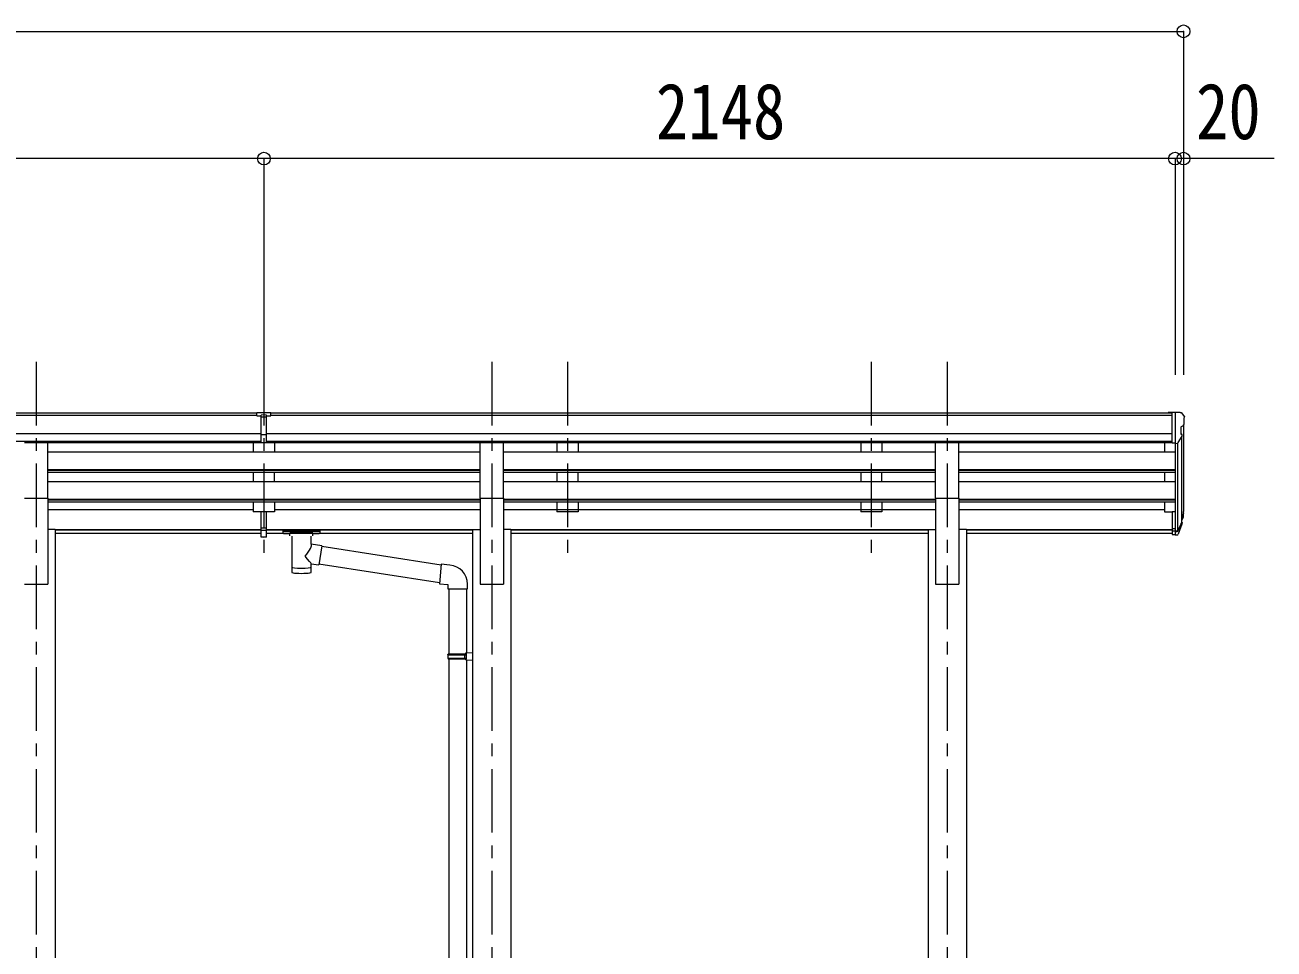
# Model space of a CAD drawing. Units: millimetres at full size, sheet at 1:30. Extents: x -8432 to 8432, y -5820 to 5820.
# Drawn here: x 2470 to 5414, y -1122 to 1056 of the extents above; entities that cross this region are included whole.
import ezdxf
from ezdxf.enums import TextEntityAlignment as Align

# ---------------------------------------------------------------- set-up
doc = ezdxf.new("R2010")
doc.units = ezdxf.units.MM
doc.header["$LTSCALE"] = 30
doc.header["$PDMODE"] = 32
doc.header["$PDSIZE"] = 30
doc.linetypes.add('CHAIN1', pattern=[8, 5, -1, 1, -1])
for name, color, linetype, lineweight in [('0-1_本体', 5, 'CHAIN1', 9), ('0-3_ELV2', 4, 'Continuous', 9), ('0-6_OTH_LINE', 6, 'Continuous', 9), ('0-9_OUTLINE', 7, 'Continuous', 9)]:
    doc.layers.add(name, color=color, linetype=linetype, lineweight=lineweight)
doc.styles.add('ＭＳ ゴシック', font='')
doc.styles.get('ＭＳ ゴシック').set_extended_font_data('MS Gothic')

msp = doc.modelspace()

# ---------------------------------------------------------------- linework, layer by layer
at = {"layer": '0-1_本体'}
for p, q in [((2495.8, 262.08), (2495.8, -3412.32)), ((3032.8, 262.09), (3032.8, -215.43)), ((3569.8, 262.08), (3569.8, -3412.32)), ((3748.8, 262.08), (3748.8, -215.43)), ((4464.8, 262.08), (4464.8, -215.43)), ((4643.8, 262.08), (4643.8, -3412.32))]:
    msp.add_line(p, q, dxfattribs=at)
at = {"layer": '0-3_ELV2'}
for p, q in [((3016.3, 141.08), (891.3, 141.08)), ((3016.3, 135.86), (891.3, 135.86)), ((3016.3, 134.65), (3016.3, 142.49)), ((3016.3, 134.65), (3026.3, 134.65)), ((3032.8, 136.76), (3026.3, 136.36)), ((3026.3, 71.02), (3026.3, 136.36)), ((3026.3, 132.65), (3039.3, 132.65)), ((3039.3, 136.42), (3032.8, 136.74)), ((3039.3, 71.02), (3039.3, 136.3)), ((3039.3, 135.86), (3039.3, 135.86)), ((5174.3, 141.08), (3049.3, 141.08)), ((5174.3, 135.86), (3049.3, 135.86)), ((5174.3, 142.68), (5164.3, 142.59)), ((5164.3, 141.08), (5164.3, 142.59)), ((5174.3, 70.7), (5174.3, 142.68)), ((5192.8, 142.68), (5174.3, 142.68)), ((5180.8, 142.68), (5180.8, -91.04)), ((5192.8, 142.68), (5195.13, 142.54)), ((5195.89, 142.11), (5199.96, 136.3)), ((5202.8, 133.31), (5202.8, 132.68)), ((3026.3, 92.33), (891.3, 92.33)), ((3026.3, 91.13), (3032.8, 90.97)), ((3032.8, 90.97), (3039.3, 91.13)), ((5174.3, 92.33), (3039.3, 92.33)), ((5194.8, 108.17), (5194.8, 91.89)), ((5200.27, 111.5), (5194.95, 108.43)), ((5200.8, 112.1), (5200.8, -90.68)), ((3026.3, 74.48), (891.3, 74.48)), ((2468.3, 72.05), (2523.3, 72.05)), ((2523.3, -59.75), (2523.3, 72.05)), ((3026.3, 71.23), (2523.3, 71.23)), ((3007.8, 71.13), (3007.8, 49.27)), ((3026.3, 72.08), (3032.8, 71.69)), ((3032.8, 71.69), (3039.3, 72.08)), ((5174.3, 74.48), (3039.3, 74.48)), ((3542.3, 71.23), (3039.3, 71.23)), ((3057.8, 71.13), (3057.8, 49.27)), ((3542.3, -59.75), (3542.3, 72.05)), ((3542.3, 72.05), (3597.3, 72.05)), ((3597.3, -59.75), (3597.3, 72.05)), ((4616.3, 71.23), (3597.3, 71.23)), ((3723.8, 71.13), (3723.8, 49.26)), ((3773.8, 71.13), (3773.8, 49.26)), ((4439.8, 71.13), (4439.8, 49.26)), ((4489.8, 71.13), (4489.8, 49.26)), ((4616.3, -59.75), (4616.3, 72.05)), ((4616.3, 72.05), (4671.3, 72.05)), ((4671.3, -59.75), (4671.3, 72.05)), ((5174.3, 71.23), (4671.3, 71.23)), ((5155.8, 71.23), (5155.8, 49.16)), ((5174.3, 70.7), (5180.8, 70.7)), ((5180.8, 69.7), (5186.01, 70.01)), ((5186.8, 70.17), (5186.81, -135.82)), ((5188.42, 71.51), (5197.43, 87.1)), ((5195.83, 84.33), (5195.83, -117.39)), ((3542.3, 49.16), (2523.3, 49.16)), ((3057.8, 49.27), (3007.8, 49.27)), ((4616.3, 49.16), (3597.3, 49.16)), ((3773.8, 49.26), (3723.8, 49.26)), ((4489.8, 49.26), (4439.8, 49.26)), ((5180.8, 49.16), (4671.3, 49.16)), ((3542.3, 7.29), (2523.3, 7.29)), ((3542.3, 5.79), (2523.3, 5.79)), ((3542.3, 1.47), (2523.3, 1.47)), ((3007.8, 1.48), (3007.8, -20.84)), ((3057.8, -20.84), (3057.8, 1.48)), ((4616.3, 7.29), (3597.3, 7.29)), ((4616.3, 5.79), (3597.3, 5.79)), ((4616.3, 1.47), (3597.3, 1.47)), ((3723.8, 1.47), (3723.8, -20.84)), ((3773.8, -20.84), (3773.8, 1.47)), ((4439.8, 1.47), (4439.8, -20.84)), ((4489.8, -20.84), (4489.8, 1.47)), ((5180.8, 7.29), (4671.3, 7.29)), ((5180.8, 5.79), (4671.3, 5.79)), ((5180.8, 1.47), (4671.3, 1.47)), ((5155.8, 1.47), (5155.8, -20.94)), ((3542.3, -20.94), (2523.3, -20.94)), ((3057.8, -20.84), (3007.8, -20.84)), ((4616.3, -20.94), (3597.3, -20.94)), ((3773.8, -20.84), (3723.8, -20.84)), ((4489.8, -20.84), (4439.8, -20.84)), ((5180.8, -20.94), (4671.3, -20.94)), ((2468.3, -59.75), (2523.3, -59.75)), ((2523.3, -59.75), (2523.3, -262.32)), ((3542.3, -62.82), (2523.3, -62.82)), ((3542.3, -64.31), (2523.3, -64.31)), ((3542.3, -68.63), (2523.3, -68.63)), ((3007.8, -86.73), (2523.3, -86.73)), ((3007.8, -68.63), (3007.8, -91.67)), ((3057.8, -68.63), (3057.8, -91.67)), ((3542.3, -86.73), (3057.8, -86.73)), ((3542.3, -59.75), (3542.3, -262.32)), ((3542.3, -59.75), (3597.3, -59.75)), ((3597.3, -59.75), (3597.3, -262.32)), ((4616.3, -62.82), (3597.3, -62.82)), ((4616.3, -64.31), (3597.3, -64.31)), ((4616.3, -68.63), (3597.3, -68.63)), ((4616.3, -86.73), (3597.3, -86.73)), ((3723.8, -68.63), (3723.8, -91.68)), ((3773.8, -68.63), (3773.8, -91.68)), ((4439.8, -68.63), (4439.8, -91.68)), ((4489.8, -68.63), (4489.8, -91.68)), ((4616.3, -59.75), (4616.3, -262.32)), ((4616.3, -59.75), (4671.3, -59.75)), ((4671.3, -59.75), (4671.3, -262.32)), ((5180.8, -62.82), (4671.3, -62.82)), ((5180.8, -64.31), (4671.3, -64.31)), ((5180.8, -68.63), (4671.3, -68.63)), ((5155.8, -86.73), (4671.3, -86.73)), ((5155.8, -68.63), (5155.8, -91.68)), ((3057.8, -91.67), (3007.8, -91.67)), ((3026.3, -151.4), (3026.3, -91.67)), ((3039.3, -151.4), (3039.3, -91.67)), ((3773.8, -91.68), (3723.8, -91.68)), ((4489.8, -91.68), (4439.8, -91.68)), ((5155.8, -91.68), (5174.3, -91.68)), ((5174.3, -91.04), (5174.3, -145.08)), ((5174.3, -91.04), (5180.8, -91.04)), ((5180.8, -91.04), (5180.8, -145.82)), ((5199.1, -103.85), (5195.83, -110.92)), ((5199.71, -105.23), (5195.83, -113.18)), ((5197.39, -116.51), (5197.05, -120.91)), ((2541, -133.32), (2523.3, -133.32)), ((2541, -133.32), (2541, -2537.32)), ((3026.3, -133.75), (2541, -133.75)), ((3026.3, -135.14), (2541, -135.14)), ((3026.3, -142.83), (2541, -142.83)), ((3026.3, -129.16), (3039.3, -129.16)), ((3026.3, -134.56), (3039.3, -134.56)), ((3524.6, -133.75), (3039.3, -133.75)), ((3524.6, -135.14), (3039.3, -135.14)), ((3524.6, -142.83), (3039.3, -142.83)), ((3524.6, -133.32), (3524.6, -2537.32)), ((3524.6, -133.32), (3542.3, -133.32)), ((3615, -133.32), (3597.3, -133.32)), ((3615, -133.32), (3615, -2537.32)), ((4598.6, -133.75), (3615, -133.75)), ((4598.6, -135.14), (3615, -135.14)), ((4598.6, -142.83), (3615, -142.83)), ((4598.6, -133.32), (4598.6, -2537.32)), ((4598.6, -133.32), (4616.3, -133.32)), ((4689, -133.32), (4671.3, -133.32)), ((4689, -133.32), (4689, -2537.32)), ((5174.3, -133.75), (4689, -133.75)), ((5174.3, -135.14), (4689, -135.14)), ((5174.3, -142.83), (4689, -142.83)), ((5174.3, -131.17), (5180.8, -131.17)), ((5174.3, -136.05), (5180.8, -136.05)), ((5174.3, -145.08), (5180.8, -145.08)), ((5180.8, -136.07), (5185.93, -136.07)), ((5180.8, -137.88), (5185.65, -137.88)), ((5180.8, -145.82), (5185.65, -145.82)), ((5187.23, -135.4), (5194.99, -119.99)), ((5196.44, -120.35), (5188.24, -136.53)), ((5197.05, -120.91), (5188.24, -144.46)), ((3026.3, -150.33), (3032.8, -150.73)), ((3032.8, -150.73), (3039.3, -150.33)), ((2468.3, -262.32), (2523.3, -262.32)), ((3542.3, -262.32), (3597.3, -262.32)), ((4616.3, -262.32), (4671.3, -262.32))]:
    msp.add_line(p, q, dxfattribs=at)
for points in [[(3016.3, 142.49), (3034.3, 142.65), (3049.3, 142.52)], [(3039.3, 134.69), (3049.3, 134.78), (3049.3, 142.52)], [(3039.3, 90.03), (3036.04, 89.95), (3032.8, 89.86), (3029.56, 89.95), (3026.3, 90.03)], [(3039.3, 71.02), (3032.8, 70.62), (3026.3, 71.02)], [(3039.3, -151.4), (3032.8, -151.8), (3026.3, -151.4)]]:
    msp.add_lwpolyline(points, dxfattribs=at)
for centre, radius, start, end in [((5195.07, 141.54), 1, 35, 86.5), ((5199.8, 133.31), 3, 0, 87), ((5000.8, 132.68), 202, 355.05096, 0), ((5195.1, 108.17), 0.3, 120, 180), ((5195.1, 91.89), 0.3, 180, 265.2833), ((5194.83, 88.6), 3, 330, 85.2833), ((5195.89, 115.87), 6.18, 315.00103, 354.2965), ((5185.83, 73.01), 3, 273.5, 330), ((5170.21, -94.36), 30.41, 341.80266, 352.8448), ((5171.62, -96.12), 29.53, 342.01856, 353.49194)]:
    msp.add_arc(centre, radius, start, end, dxfattribs=at)
for centre, major_axis, ratio, start_param, end_param in [((3057.37, 132.34), (24.57, -1.51), 0.121868, 3.1422238, 3.1491027), ((5110.88, -96.45), (88.05, 0), 0.90356, 5.9828017, 6.0168888), ((5196.09, -116.51), (-1.3, 0), 0.90356, 2.9359903, 4.9130961), ((5110.17, -100.32), (89.07, 0), 0.90356, 6.0316505, 6.077583), ((5112.94, -89.87), (-87.93, 4.42), 0.541684, 3.060334, 3.2172517), ((5112.15, -96.55), (89.06, 1.43), 0.57596, 6.1985533, 6.3701348), ((5185.65, -135.17), (3, 0), 0.90356, 4.712389, 5.7595865), ((5185.65, -143.11), (-3, 0), 0.90356, 1.5707963, 2.6179939), ((5185.93, -134.72), (1.5, 0), 0.90356, 4.712389, 5.7595865)]:
    msp.add_ellipse(centre, major_axis=major_axis, ratio=ratio, start_param=start_param, end_param=end_param, dxfattribs=at)
at = {"layer": '0-6_OTH_LINE'}
for p, q in [((864.8, 1041.08), (5200.8, 1041.08)), ((5200.8, 1041.08), (5200.8, 231.5)), ((3032.8, 741.08), (884.8, 741.08)), ((3032.8, 741.08), (3032.8, 231.5)), ((5180.8, 741.08), (3032.8, 741.08)), ((5180.8, 741.08), (5180.8, 231.5)), ((5200.8, 741.08), (5180.8, 741.08)), ((5200.8, 741.08), (5200.8, 231.5)), ((5414.2, 741.08), (5200.8, 741.08))]:
    msp.add_line(p, q, dxfattribs=at)
for p in [(5200.8, 1041.08), (3032.8, 741.08), (5180.8, 741.08), (5200.8, 741.08)]:
    msp.add_point(p, dxfattribs=at)
at = {"layer": '0-9_OUTLINE'}
for p, q in [((3077.8, -135.92), (3077.8, -141.68)), ((3079.8, -135.26), (3162.8, -135.26)), ((3079.8, -137.43), (3162.8, -137.43)), ((3079.8, -142.34), (3094.3, -142.34)), ((3094.3, -147.99), (3094.3, -141.44)), ((3148.3, -147.99), (3148.3, -141.44)), ((3148.3, -142.34), (3162.8, -142.34)), ((3164.8, -135.92), (3164.8, -141.68)), ((3098.4, -148.91), (3098.38, -234.35)), ((3144.2, -167.65), (3144.2, -148.91)), ((3169.42, -171.56), (3144.2, -167.64)), ((3169.42, -171.56), (3162.4, -216.82)), ((3450.41, -217.21), (3169.1, -173.57)), ((3144.22, -234.35), (3144.2, -213.68)), ((3144.2, -213.99), (3162.4, -216.82)), ((3446.74, -259.15), (3162.67, -215.07)), ((3471.41, -217.17), (3450.57, -215.35)), ((3512.49, -272.92), (3512.49, -262)), ((3466.49, -272.92), (3512.49, -272.92)), ((3468.6, -272.92), (3468.6, -426.39)), ((3510.6, -272.92), (3510.6, -423.83)), ((3466.6, -428.39), (3467.6, -426.39)), ((3466.6, -428.39), (3510.6, -428.39)), ((3466.6, -428.39), (3466.6, -436.39)), ((3466.6, -436.39), (3510.6, -436.39)), ((3466.6, -436.39), (3467.6, -438.39)), ((3467.6, -426.39), (3510.6, -426.39)), ((3467.6, -438.39), (3510.6, -438.39)), ((3468.6, -438.39), (3468.6, -1474.57)), ((3506.12, -428.39), (3505.69, -426.39)), ((3508.6, -423.89), (3524.6, -423.42)), ((3508.6, -425.89), (3508.6, -423.89)), ((3508.6, -425.89), (3510.6, -425.89)), ((3508.6, -440.89), (3508.6, -438.89)), ((3508.6, -440.89), (3524.6, -441.36)), ((3510.6, -440.95), (3510.6, -1472.02)), ((3524.6, -423.42), (3524.6, -441.36))]:
    msp.add_line(p, q, dxfattribs=at)
for points in [[(3077.8, -135.92), (3077.84, -135.72), (3077.92, -135.59), (3078.02, -135.49), (3078.12, -135.43), (3078.24, -135.39), (3078.53, -135.33), (3079.02, -135.28), (3079.56, -135.26), (3079.8, -135.26)], [(3077.8, -141.68), (3077.84, -141.87), (3077.92, -142.01), (3078.02, -142.1), (3078.12, -142.16), (3078.24, -142.21), (3078.53, -142.27), (3079.02, -142.32), (3079.56, -142.34), (3079.8, -142.34)], [(3162.8, -135.26), (3163.15, -135.26), (3163.68, -135.29), (3164.13, -135.34), (3164.43, -135.41), (3164.6, -135.51), (3164.72, -135.65), (3164.79, -135.83), (3164.8, -135.92)], [(3162.8, -142.34), (3163.15, -142.34), (3163.68, -142.31), (3164.13, -142.26), (3164.43, -142.18), (3164.6, -142.08), (3164.72, -141.95), (3164.79, -141.77), (3164.8, -141.68)], [(3450.57, -215.35), (3446.57, -261.17), (3466.49, -262.92), (3466.49, -272.92)], [(3506.12, -428.39), (3506.12, -436.39), (3505.69, -438.39)], [(3508.6, -438.89), (3510.6, -438.89), (3510.6, -425.89)]]:
    msp.add_lwpolyline(points, dxfattribs=at)
msp.add_arc((3467.49, -262), 45, 0, 85, dxfattribs=at)
for centre, major_axis, ratio, start_param, end_param in [((3079.8, -137.65), (2, 0), 0.109601, 1.5707963, 3.1415927), ((3121.3, -141.44), (27, 0), 0.070066, 6.2831853, 9.424778), ((3132.3, -145.42), (16, 0), 0.361356, 6.2636979, 6.2831853), ((3162.8, -137.65), (2, 0), 0.109601, 0, 1.5707963), ((3121.3, -194.19), (-22.81, -26.62), 0.234429, 1.6855472, 3.1268519), ((3123.85, -191.54), (20.32, -22.25), 0.045535, 0.0389954, 1.3075346), ((3121.3, -234.35), (22.92, 0), 0.101955, 3.1415499, 6.2833984), ((3121.3, -221.91), (22.91, 0), 0.122865, 3.1415927, 6.2831853)]:
    msp.add_ellipse(centre, major_axis=major_axis, ratio=ratio, start_param=start_param, end_param=end_param, dxfattribs=at)

# ---------------------------------------------------------------- texts
at = {"layer": '0-6_OTH_LINE', "color": 7, "style": 'ＭＳ ゴシック', "width": 0.85}
for s, p in [('2148', (3956.8, 747.08)), ('20', (5230.24, 747.25))]:
    msp.add_text(s, height=132, dxfattribs=at).set_placement(p, align=Align.BOTTOM_LEFT)

doc.saveas('drawing.dxf')
